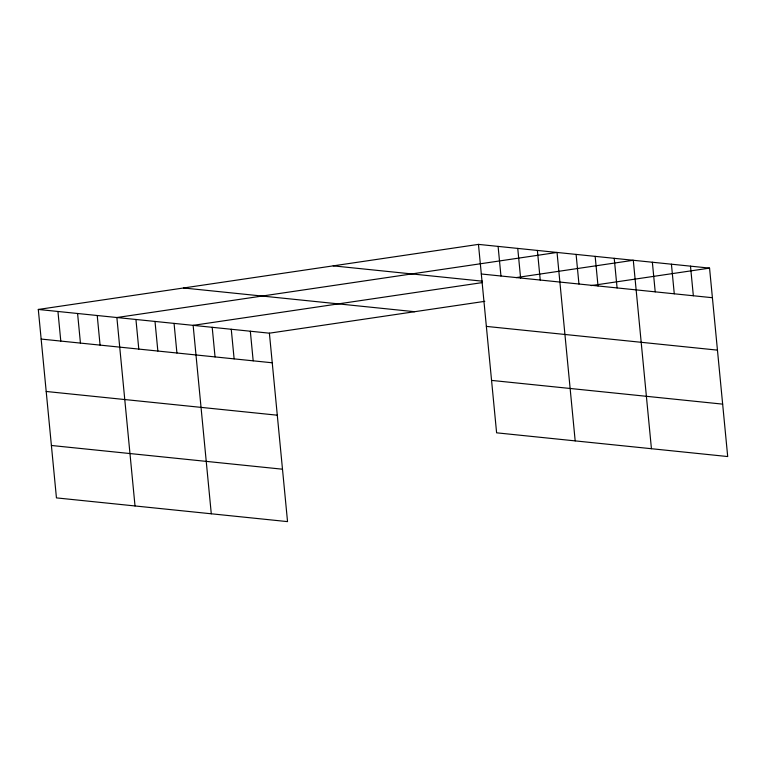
<?xml version="1.0" encoding="UTF-8"?>
<svg xmlns="http://www.w3.org/2000/svg" width="766" height="766" viewBox="0 0 766 766"><rect width="100%" height="100%" fill="white"/><g stroke="black" fill="none" stroke-linecap="round" stroke-linejoin="round"><path stroke-width="1.15" d="M38.3 309.454L269.393 333.181L287.537 521.617L56.445 497.89L38.3 309.454L478.463 244.383L709.555 268.11L727.7 456.546L496.607 432.819L478.463 244.383M482.197 282.616L193.137 325.349L211.282 513.785M516.16 277.598L633.29 260.277L651.435 448.713M269.393 333.181L484.801 301.335M591.247 285.594L709.555 268.11M481.316 273.989L712.409 297.715M333.21 265.859L482.436 281.179M183.553 287.978L414.645 311.705M486.362 326.402L717.455 350.129M491.561 380.405L722.654 404.132M41.153 339.06L272.246 362.787M46.199 391.474L277.292 415.201M51.399 445.477L282.491 469.204M690.492 266.147L693.345 295.753M671.428 264.193L674.272 293.799M652.364 262.231L655.208 291.846M614.227 258.324L617.08 287.93M595.163 256.361L598.016 285.967M576.099 254.408L578.952 284.014M575.18 440.89L557.035 252.445L116.872 317.526L135.017 505.962M537.387 250.434L540.241 280.04M517.749 248.414L520.602 278.02M498.101 246.403L500.954 276.009M250.329 331.218L253.182 360.834M231.265 329.265L234.118 358.871M212.201 327.312L215.045 356.918M174.064 323.396L176.917 353.002M155 321.433L157.853 351.048M135.936 319.479L138.79 349.085M97.225 315.506L100.078 345.112M77.586 313.486L80.44 343.101M57.938 311.475L60.792 341.081"/></g></svg>
